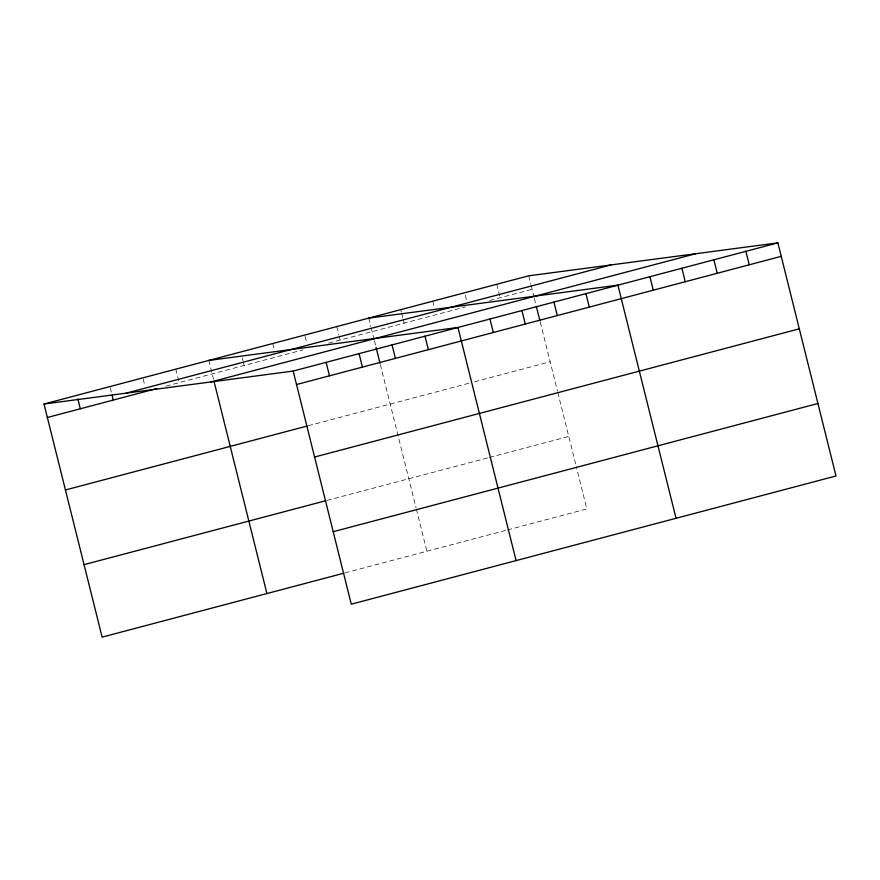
<?xml version="1.0" encoding="UTF-8"?>
<svg xmlns="http://www.w3.org/2000/svg" width="880" height="880" viewBox="0 0 880 880"><rect width="100%" height="100%" fill="white"/><g stroke="black" fill="none" stroke-linecap="round" stroke-linejoin="round"><path stroke-width="0.66" stroke-dasharray="4.4 3.3" d="M166.023 386.111L303.017 349.877M328.614 343.112L465.542 306.9M489.852 300.465L532.081 289.3M308.297 425.744L469.535 383.097M474.65 381.744L550.154 361.779M326.92 500.423L488.158 457.776M489.434 457.446L568.777 436.458M344.993 572.902L506.22 530.255M507.507 529.925L586.839 508.937L576.334 466.763M528.726 275.814L530.86 284.394M531.168 285.626L534.05 297.209M534.38 298.529L536.03 305.118M540.298 322.245L557.469 391.116M557.799 392.447L576.004 465.454M496.727 284.284L500.093 297.759M465.344 295.196L466.873 301.323M432.751 301.202L434.577 308.55M400.752 309.661L401.368 312.114M401.676 313.335L402.897 318.241M403.194 319.462L404.118 323.147M368.764 318.12L370.898 326.7M371.206 327.932L374.099 339.515M374.429 340.824L375.738 346.104M380.336 364.551L416.042 507.76M416.372 509.069L426.888 551.243M336.776 326.579L338.91 335.159M339.218 336.391L340.131 340.065M305.085 336.27L306.922 343.629M272.789 343.508L274.318 349.635M242.319 358.094L242.935 360.547M243.243 361.768L244.156 365.453M208.802 360.426L213.477 379.181M175.846 369.149L179.201 382.624M143.187 379.093L145.024 386.441M110.231 387.805L111.452 392.711"/><path stroke-width="1.32" d="M44 404.019L528.726 275.814L777.876 242.869L836 475.981L351.274 604.186L293.161 371.063L44 404.019L102.124 637.131L343.706 573.243M126.225 393.14L610.94 264.946M47.366 417.494L156.794 388.553M210.936 381.931L695.651 253.737M293.161 371.063L777.876 242.869M296.516 384.538L781.242 256.344M65.428 489.973L307.021 426.085M314.589 457.028L799.304 328.823M84.051 564.652L325.633 500.764M333.212 531.696L817.927 403.502M368.764 318.12L617.914 285.164L676.038 518.287M208.802 360.426L457.963 327.47L516.087 560.593M745.888 251.328L749.243 264.803M713.889 259.787L717.255 273.262M681.901 268.246L685.267 281.732M649.913 276.705L653.268 290.191M585.926 293.634L589.292 307.109M553.938 302.093L557.293 315.568M536.349 306.427L539.968 320.925M521.939 310.552L525.305 324.038M489.951 319.011L493.317 332.497M424.996 336.193L428.362 349.668M392.04 344.905L395.395 358.391M376.068 347.413L380.006 363.231M359.073 353.628L362.439 367.103M326.117 362.34L329.483 375.826M214.137 381.821L266.926 593.549M112.057 395.164L113.278 400.059M77.88 398.97L80.322 408.782"/></g></svg>
